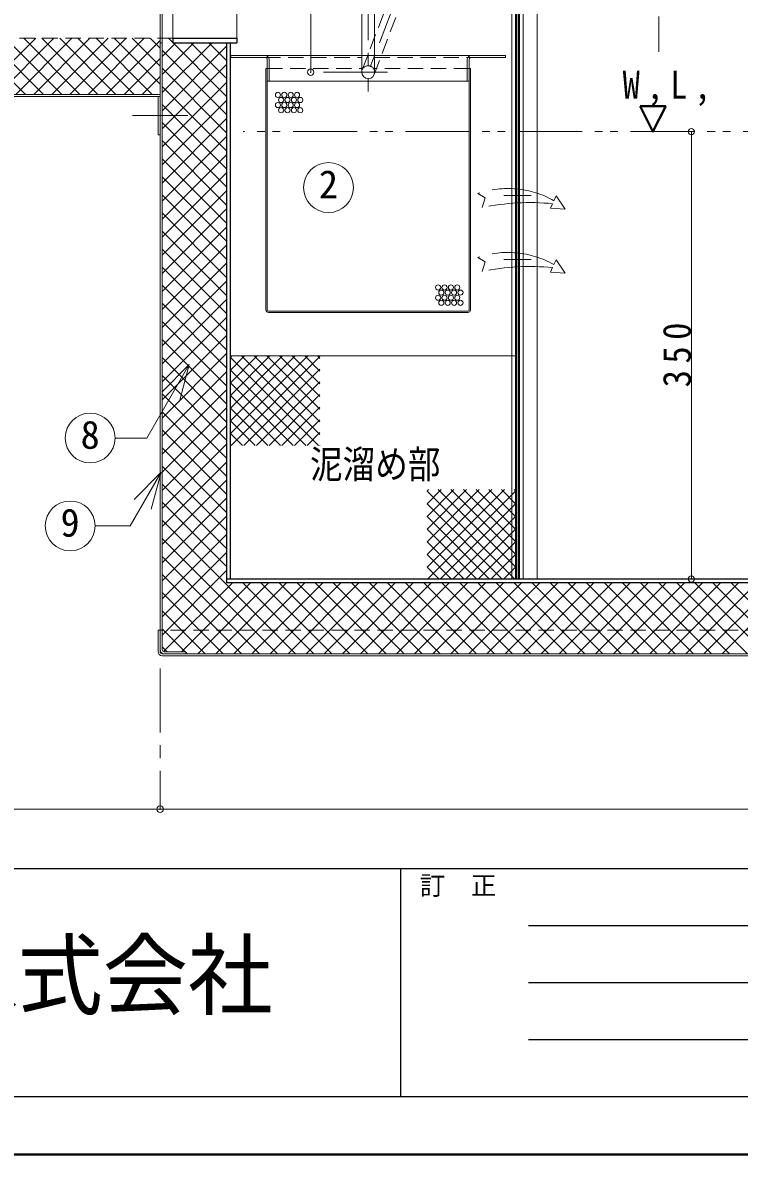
# Model space of a CAD drawing. Units: millimetres at full size, sheet at 1:10; details may follow other scales. Extents: x -2114 to 1936, y -1399 to 1411.
# Drawn here: x -1512 to -951, y -1399 to -513 of the extents above; entities that cross this region are included whole.
import ezdxf
from ezdxf.enums import TextEntityAlignment as Align

# ---------------------------------------------------------------- set-up
doc = ezdxf.new("R2010")
doc.units = ezdxf.units.MM
doc.header["$LTSCALE"] = 10
doc.header["$PDMODE"] = 32
doc.header["$PDSIZE"] = 5
for name, pattern in [('CHAIN1', [8, 5, -1, 1, -1]), ('DASHED1', [1.8, 1.2, -0.6]), ('DOUBLE_CHAIN1', [8.8, 5, -1, 0.6, -0.6, 0.6, -1])]:
    doc.linetypes.add(name, pattern=pattern)
doc.layers.add('0-0_ﾚｲﾔ1', color=4, linetype='Continuous', lineweight=9)
doc.styles.add('ＭＳ ゴシック', font='')
doc.styles.get('ＭＳ ゴシック').set_extended_font_data('MS Gothic')

msp = doc.modelspace()

# ---------------------------------------------------------------- linework, layer by layer
at = {"layer": '0-0_ﾚｲﾔ1', "linetype": 'CHAIN1'}
for p, q in [((-1014.11, 51.36), (-1014.11, -536.14)), ((-1241.36, -237.14), (-1241.36, -567.14)), ((-1129.53, -258.16), (-1241.36, -552.14)), ((-1226.36, -552.14), (-1286.36, -552.14)), ((-1382.51, -586.14), (-1425.71, -586.14)), ((-1113.86, -648.64), (-1135.36, -648.64)), ((-1113.86, -698.64), (-1135.36, -698.64)), ((-1404.11, -1018.64), (-1404.11, -1128.64))]:
    msp.add_line(p, q, dxfattribs=at)
at = {"layer": '0-0_ﾚｲﾔ1', "color": 5, "lineweight": 25}
for p, q in [((-1125.36, -201.64), (-1125.36, -948.64)), ((-1123.86, -201.64), (-1123.86, -948.64)), ((-1394.11, -525.64), (-1344.11, -525.64)), ((-1394.11, -525.64), (-1394.11, -529.14)), ((-1394.11, -529.14), (-1344.11, -529.14)), ((-1352.11, -529.14), (-1352.11, -951.64)), ((-1349.11, -948.64), (-1349.11, -529.14)), ((-1344.11, -525.64), (-1344.11, -529.14)), ((-446.11, -948.64), (-1352.11, -948.64)), ((-446.11, -951.64), (-1352.11, -951.64))]:
    msp.add_line(p, q, dxfattribs=at)
at = {"layer": '0-0_ﾚｲﾔ1'}
for p, q in [((-1286.36, -252.14), (-1286.36, -552.14)), ((-1109.11, -948.64), (-1109.11, -251.64)), ((-1404.11, -408.14), (-1404.11, -529.14)), ((-1402.51, -408.14), (-1402.51, -529.14)), ((-1553.26, -525.64), (-1509.36, -569.54)), ((-1545.34, -569.54), (-1501.44, -525.64)), ((-1539.12, -525.64), (-1495.22, -569.54)), ((-1531.2, -569.54), (-1487.3, -525.64)), ((-1524.97, -525.64), (-1481.07, -569.54)), ((-1517.06, -569.54), (-1473.16, -525.64)), ((-1510.83, -525.64), (-1466.93, -569.54)), ((-1502.92, -569.54), (-1459.02, -525.64)), ((-1496.69, -525.64), (-1452.79, -569.54)), ((-1488.78, -569.54), (-1444.88, -525.64)), ((-1482.55, -525.64), (-1438.65, -569.54)), ((-1474.63, -569.54), (-1430.73, -525.64)), ((-1468.4, -525.64), (-1424.5, -569.54)), ((-1460.49, -569.54), (-1416.59, -525.64)), ((-1454.26, -525.64), (-1410.36, -569.54)), ((-1446.35, -569.54), (-1404.11, -527.3)), ((-1440.12, -525.64), (-1404.11, -561.65)), ((-1425.98, -525.64), (-1404.11, -547.5)), ((-1411.84, -525.64), (-1404.11, -533.36)), ((-1402.51, -525.7), (-1402.45, -525.64)), ((-1402.51, -568.12), (-1363.52, -529.14)), ((-1402.51, -553.98), (-1377.66, -529.14)), ((-1402.51, -539.84), (-1391.81, -529.14)), ((-1397.69, -525.64), (-1352.11, -571.22)), ((-1380.05, -529.14), (-1352.11, -557.08)), ((-1365.91, -529.14), (-1352.11, -542.94)), ((-1402.51, -582.27), (-1352.11, -531.87)), ((-1402.51, -534.96), (-1352.11, -585.36)), ((-1321.86, -539.14), (-1160.86, -539.14)), ((-1432.21, -569.54), (-1404.11, -541.44)), ((-1402.51, -596.41), (-1352.11, -546.01)), ((-1418.06, -569.54), (-1404.11, -555.58)), ((-1402.51, -549.1), (-1352.11, -599.5)), ((-1321.36, -549.14), (-1320.36, -549.14)), ((-1321.36, -738.14), (-1321.36, -549.14)), ((-1162.36, -549.14), (-1161.36, -549.14)), ((-1161.36, -738.14), (-1161.36, -549.14)), ((-1402.51, -610.55), (-1352.11, -560.15)), ((-1402.51, -563.25), (-1352.11, -613.65)), ((-1320.36, -738.14), (-1320.36, -559.14)), ((-1163.86, -559.14), (-1318.86, -559.14)), ((-1162.36, -738.14), (-1162.36, -559.14)), ((-1402.51, -624.69), (-1352.11, -574.29)), ((-1402.51, -577.39), (-1352.11, -627.79)), ((-1402.51, -638.84), (-1352.11, -588.44)), ((-1402.51, -591.53), (-1352.11, -641.93)), ((-988.61, -598.64), (-988.61, -948.64)), ((-1402.51, -652.98), (-1352.11, -602.58)), ((-1402.51, -605.67), (-1352.11, -656.07)), ((-1402.51, -667.12), (-1352.11, -616.72)), ((-1402.51, -619.81), (-1352.11, -670.21)), ((-1402.51, -681.26), (-1352.11, -630.86)), ((-1402.51, -633.96), (-1352.11, -684.36)), ((-1402.51, -695.4), (-1352.11, -645)), ((-1402.51, -648.1), (-1352.11, -698.5)), ((-1402.51, -709.55), (-1352.11, -659.15)), ((-1402.51, -662.24), (-1352.11, -712.64)), ((-1402.51, -723.69), (-1352.11, -673.29)), ((-1402.51, -676.38), (-1352.11, -726.78)), ((-1402.51, -737.83), (-1352.11, -687.43)), ((-1402.51, -690.53), (-1352.11, -740.93)), ((-1402.51, -751.97), (-1352.11, -701.57)), ((-1402.51, -704.67), (-1352.11, -755.07)), ((-1402.51, -766.11), (-1352.11, -715.71)), ((-1402.51, -718.81), (-1352.11, -769.21)), ((-1402.51, -780.26), (-1352.11, -729.86)), ((-1402.51, -732.95), (-1352.11, -783.35)), ((-1163.36, -739.14), (-1319.36, -739.14)), ((-1163.36, -740.14), (-1319.36, -740.14)), ((-1402.51, -794.4), (-1352.11, -744)), ((-1402.51, -747.09), (-1352.11, -797.49)), ((-1402.51, -808.54), (-1352.11, -758.14)), ((-1402.51, -761.24), (-1352.11, -811.64)), ((-1402.51, -822.68), (-1352.11, -772.28)), ((-1402.51, -775.38), (-1352.11, -825.78)), ((-1349.11, -775.34), (-1347.91, -774.14)), ((-1349.11, -785.23), (-1338.01, -774.14)), ((-1349.11, -795.13), (-1328.11, -774.14)), ((-1349.11, -805.03), (-1318.21, -774.14)), ((-1349.11, -814.93), (-1308.31, -774.14)), ((-1349.11, -824.83), (-1298.41, -774.14)), ((-1349.11, -834.73), (-1288.52, -774.14)), ((-1125.36, -774.14), (-1349.11, -774.14)), ((-1349.11, -775.36), (-1280.33, -844.14)), ((-1348.62, -844.14), (-1279.11, -774.63)), ((-1340.43, -774.14), (-1279.11, -835.46)), ((-1330.53, -774.14), (-1279.11, -825.56)), ((-1320.63, -774.14), (-1279.11, -815.66)), ((-1310.73, -774.14), (-1279.11, -805.76)), ((-1300.83, -774.14), (-1279.11, -795.86)), ((-1290.93, -774.14), (-1279.11, -785.96)), ((-1281.03, -774.14), (-1279.11, -776.06)), ((-1402.51, -836.83), (-1352.11, -786.43)), ((-1349.11, -785.25), (-1290.23, -844.14)), ((-1338.72, -844.14), (-1279.11, -784.53)), ((-1402.51, -789.52), (-1352.11, -839.92)), ((-1349.11, -795.15), (-1300.13, -844.14)), ((-1328.82, -844.14), (-1279.11, -794.43)), ((-1402.51, -850.97), (-1352.11, -800.57)), ((-1402.51, -803.66), (-1352.11, -854.06)), ((-1349.11, -805.05), (-1310.03, -844.14)), ((-1318.92, -844.14), (-1279.11, -804.33)), ((-1309.02, -844.14), (-1279.11, -814.23)), ((-1402.51, -865.11), (-1352.11, -814.71)), ((-1402.51, -817.8), (-1352.11, -868.2)), ((-1349.11, -814.95), (-1319.93, -844.14)), ((-1402.51, -879.25), (-1352.11, -828.85)), ((-1402.51, -831.95), (-1352.11, -882.35)), ((-1349.11, -824.85), (-1329.83, -844.14)), ((-1299.12, -844.14), (-1279.11, -824.13)), ((-1349.11, -834.75), (-1339.73, -844.14)), ((-1289.22, -844.14), (-1279.11, -834.03)), ((-1402.51, -893.39), (-1352.11, -842.99)), ((-1402.51, -846.09), (-1352.11, -896.49)), ((-1279.32, -844.14), (-1279.11, -843.93)), ((-1402.51, -907.54), (-1352.11, -857.14)), ((-1402.51, -860.23), (-1352.11, -910.63)), ((-1402.51, -921.68), (-1352.11, -871.28)), ((-1402.51, -874.37), (-1352.11, -924.77)), ((-1195.36, -879.84), (-1194.16, -878.64)), ((-1195.36, -889.73), (-1184.26, -878.64)), ((-1195.36, -899.63), (-1174.36, -878.64)), ((-1195.36, -909.53), (-1164.46, -878.64)), ((-1195.36, -919.43), (-1154.56, -878.64)), ((-1195.36, -929.33), (-1144.66, -878.64)), ((-1195.36, -939.23), (-1134.77, -878.64)), ((-1195.36, -879.86), (-1126.58, -948.64)), ((-1194.87, -948.64), (-1125.36, -879.13)), ((-1186.68, -878.64), (-1125.36, -939.96)), ((-1176.78, -878.64), (-1125.36, -930.06)), ((-1166.88, -878.64), (-1125.36, -920.16)), ((-1156.98, -878.64), (-1125.36, -910.26)), ((-1147.08, -878.64), (-1125.36, -900.36)), ((-1137.18, -878.64), (-1125.36, -890.46)), ((-1127.28, -878.64), (-1125.36, -880.56)), ((-1402.51, -935.82), (-1352.11, -885.42)), ((-1402.51, -888.51), (-1352.11, -938.91)), ((-1195.36, -889.75), (-1136.48, -948.64)), ((-1184.97, -948.64), (-1125.36, -889.03)), ((-1402.51, -949.96), (-1352.11, -899.56)), ((-1402.51, -902.66), (-1298.13, -1007.04)), ((-1195.36, -899.65), (-1146.38, -948.64)), ((-1175.07, -948.64), (-1125.36, -898.93)), ((-1195.36, -909.55), (-1156.28, -948.64)), ((-1165.17, -948.64), (-1125.36, -908.83)), ((-1402.51, -964.1), (-1352.11, -913.7)), ((-1402.51, -916.8), (-1312.27, -1007.04)), ((-1195.36, -919.45), (-1166.18, -948.64)), ((-1155.27, -948.64), (-1125.36, -918.73)), ((-1402.51, -978.25), (-1352.11, -927.85)), ((-1195.36, -929.35), (-1176.08, -948.64)), ((-1145.37, -948.64), (-1125.36, -928.63)), ((-1402.51, -930.94), (-1326.42, -1007.04)), ((-1402.51, -992.39), (-1352.11, -941.99)), ((-1402.51, -945.08), (-1340.56, -1007.04)), ((-1195.36, -939.25), (-1185.98, -948.64)), ((-1135.47, -948.64), (-1125.36, -938.53)), ((-1401.35, -1005.37), (-1347.62, -951.64)), ((-1387.27, -1005.44), (-1333.47, -951.64)), ((-1374.73, -1007.04), (-1319.33, -951.64)), ((-1360.59, -1007.04), (-1305.19, -951.64)), ((-1346.45, -1007.04), (-1291.05, -951.64)), ((-1339.39, -951.64), (-1283.99, -1007.04)), ((-1332.31, -1007.04), (-1276.91, -951.64)), ((-1325.25, -951.64), (-1269.85, -1007.04)), ((-1318.16, -1007.04), (-1262.76, -951.64)), ((-1311.11, -951.64), (-1255.71, -1007.04)), ((-1304.02, -1007.04), (-1248.62, -951.64)), ((-1296.96, -951.64), (-1241.56, -1007.04)), ((-1289.88, -1007.04), (-1234.48, -951.64)), ((-1282.82, -951.64), (-1227.42, -1007.04)), ((-1275.74, -1007.04), (-1220.34, -951.64)), ((-1268.68, -951.64), (-1213.28, -1007.04)), ((-1261.59, -1007.04), (-1206.19, -951.64)), ((-1254.54, -951.64), (-1199.14, -1007.04)), ((-1247.45, -1007.04), (-1192.05, -951.64)), ((-1240.39, -951.64), (-1184.99, -1007.04)), ((-1233.31, -1007.04), (-1177.91, -951.64)), ((-1226.25, -951.64), (-1170.85, -1007.04)), ((-1219.17, -1007.04), (-1163.77, -951.64)), ((-1212.11, -951.64), (-1156.71, -1007.04)), ((-1205.03, -1007.04), (-1149.63, -951.64)), ((-1197.97, -951.64), (-1142.57, -1007.04)), ((-1190.88, -1007.04), (-1135.48, -951.64)), ((-1183.83, -951.64), (-1128.43, -1007.04)), ((-1176.74, -1007.04), (-1121.34, -951.64)), ((-1169.68, -951.64), (-1114.28, -1007.04)), ((-1162.6, -1007.04), (-1107.2, -951.64)), ((-1155.54, -951.64), (-1100.14, -1007.04)), ((-1148.46, -1007.04), (-1093.06, -951.64)), ((-1141.4, -951.64), (-1086, -1007.04)), ((-1134.32, -1007.04), (-1078.92, -951.64)), ((-1127.26, -951.64), (-1071.86, -1007.04)), ((-1125.57, -948.64), (-1125.36, -948.43)), ((-1120.17, -1007.04), (-1064.77, -951.64)), ((-1113.12, -951.64), (-1057.72, -1007.04)), ((-1106.03, -1007.04), (-1050.63, -951.64)), ((-1098.97, -951.64), (-1043.57, -1007.04)), ((-1091.89, -1007.04), (-1036.49, -951.64)), ((-1084.83, -951.64), (-1029.43, -1007.04)), ((-1077.75, -1007.04), (-1022.35, -951.64)), ((-1070.69, -951.64), (-1015.29, -1007.04)), ((-1063.6, -1007.04), (-1008.2, -951.64)), ((-1056.55, -951.64), (-1001.15, -1007.04)), ((-1049.46, -1007.04), (-994.06, -951.64)), ((-1042.4, -951.64), (-987, -1007.04)), ((-1035.32, -1007.04), (-979.92, -951.64)), ((-1028.26, -951.64), (-972.86, -1007.04)), ((-1021.18, -1007.04), (-965.78, -951.64)), ((-1014.12, -951.64), (-958.72, -1007.04)), ((-1007.04, -1007.04), (-951.64, -951.64)), ((-999.98, -951.64), (-944.58, -1007.04)), ((-992.89, -1007.04), (-937.49, -951.64)), ((-985.84, -951.64), (-930.44, -1007.04)), ((-978.75, -1007.04), (-923.35, -951.64)), ((-971.69, -951.64), (-916.29, -1007.04)), ((-964.61, -1007.04), (-909.21, -951.64)), ((-957.55, -951.64), (-902.15, -1007.04)), ((-1402.51, -959.23), (-1354.7, -1007.04)), ((-1402.51, -973.37), (-1368.84, -1007.04)), ((-1402.51, -987.51), (-1384.58, -1005.44)), ((-1402.51, -1001.65), (-1398.73, -1005.44)), ((-1384.11, -1005.91), (-1382.98, -1007.04)), ((-1904.11, -1128.64), (-1404.11, -1128.64)), ((-1404.11, -1128.64), (-394.11, -1128.64))]:
    msp.add_line(p, q, dxfattribs=at)
at = {"layer": '0-0_ﾚｲﾔ1', "color": 7, "lineweight": 18}
for p, q in [((-1246.36, -252.14), (-1246.36, -552.14)), ((-1236.36, -252.14), (-1236.36, -552.14)), ((-1129.11, -948.64), (-1129.11, -251.64)), ((-1126.11, -948.64), (-1126.11, -251.64)), ((-1123.11, -265.12), (-1123.11, -948.64)), ((-1120.11, -265.12), (-1120.11, -948.64)), ((-1394.11, -525.64), (-1394.11, -411.64)), ((-1344.11, -411.64), (-1344.11, -525.64)), ((-1402.51, -529.14), (-1404.11, -529.14)), ((-1404.11, -1005.44), (-1404.11, -529.14)), ((-1402.51, -1003.84), (-1402.51, -529.14)), ((-1348.86, -539.14), (-1348.86, -540.64)), ((-1348.86, -539.14), (-1321.86, -539.14)), ((-1160.86, -539.14), (-1133.86, -539.14)), ((-1133.86, -540.64), (-1133.86, -539.14)), ((-1321.86, -540.64), (-1348.86, -540.64)), ((-1320.36, -559.14), (-1320.36, -542.14)), ((-1318.86, -542.14), (-1318.86, -559.14)), ((-1163.86, -542.14), (-1163.86, -559.14)), ((-1162.36, -559.14), (-1162.36, -542.14)), ((-1160.86, -540.64), (-1133.86, -540.64)), ((-1320.36, -559.14), (-1318.86, -559.14)), ((-1163.86, -559.14), (-1162.36, -559.14)), ((-1404.11, -571.14), (-1904.11, -571.14)), ((-1404.11, -569.54), (-1902.51, -569.54)), ((-1405.71, -571.14), (-1405.71, -601.14)), ((-1404.11, -601.14), (-1405.71, -601.14)), ((-1381.28, -780.88), (-1414.44, -838.31)), ((-1381.28, -780.88), (-1402.49, -802.09)), ((-1381.28, -780.88), (-1389.05, -809.86)), ((-1414.44, -838.31), (-1439.31, -838.31)), ((-1403.24, -865.08), (-1427.49, -907.08)), ((-1403.24, -865.08), (-1424.45, -886.29)), ((-1403.24, -865.08), (-1411, -894.06)), ((-1427.49, -907.08), (-1455.01, -907.08)), ((-1404.11, -988.64), (-1405.71, -988.64)), ((-1405.71, -1005.44), (-1405.71, -988.64)), ((-1402.51, -1007.04), (-395.71, -1007.04)), ((-1402.51, -1008.64), (-395.71, -1008.64)), ((-1400.91, -1005.44), (-1384.11, -1005.44)), ((-1384.11, -1005.44), (-1384.11, -1007.04))]:
    msp.add_line(p, q, dxfattribs=at)
at = {"layer": '0-0_ﾚｲﾔ1', "linetype": 'DASHED1'}
for p, q in [((-1139.54, -270.4), (-1246.03, -550.36)), ((-1130.19, -273.95), (-1236.69, -553.91)), ((-1394.11, -525.64), (-1939.11, -525.64)), ((-1321.86, -540.64), (-1246.36, -540.64)), ((-1236.36, -540.64), (-1160.86, -540.64)), ((-1320.36, -549.14), (-1246.36, -549.14)), ((-1162.36, -549.14), (-1236.36, -549.14)), ((-394.11, -988.64), (-1404.11, -988.64))]:
    msp.add_line(p, q, dxfattribs=at)
at = {"layer": '0-0_ﾚｲﾔ1', "color": 1, "lineweight": 40}
for p, q in [((-1028.61, -578.64), (-1008.61, -578.64)), ((1936.08, -1398.64), (-2113.92, -1398.64))]:
    msp.add_line(p, q, dxfattribs=at)
at = {"layer": '0-0_ﾚｲﾔ1', "linetype": 'DOUBLE_CHAIN1'}
for p, q in [((-634.11, -598.64), (-1339.11, -598.64)), ((-1097.14, -655.02), (-1098.76, -658.61)), ((-1094.39, -648.94), (-1096.08, -652.68)), ((-1087.38, -659.23), (-1094.39, -648.94)), ((-1087.38, -659.23), (-1098.76, -658.61)), ((-1094.39, -698.94), (-1096.08, -702.68)), ((-1087.38, -709.23), (-1094.39, -698.94)), ((-1097.14, -705.02), (-1098.76, -708.61)), ((-1087.38, -709.23), (-1098.76, -708.61))]:
    msp.add_line(p, q, dxfattribs=at)
at = {"layer": '0-0_ﾚｲﾔ1', "color": 6, "lineweight": 25}
for p, q in [((-2068.92, -1175.06), (1891.08, -1175.06)), ((-1216.06, -1175.06), (-1216.06, -1353.64)), ((-1116.06, -1219.71), (-187.49, -1219.71)), ((-187.49, -1264.35), (-1116.06, -1264.35)), ((-187.49, -1308.99), (-1116.06, -1308.99)), ((1891.08, -1353.64), (-2068.92, -1353.64))]:
    msp.add_line(p, q, dxfattribs=at)
at = {"layer": '0-0_ﾚｲﾔ1', "color": 1, "lineweight": 40}
msp.add_lwpolyline([(-1028.61, -578.64), (-1018.61, -598.64), (-1008.61, -578.64)], dxfattribs=at)
at = {"layer": '0-0_ﾚｲﾔ1', "linetype": 'DOUBLE_CHAIN1'}
for points in [[(-1155.69, -646.99), (-1149.84, -650.5), (-1152.18, -657.98)], [(-1155.69, -696.99), (-1149.84, -700.5), (-1152.18, -707.98)]]:
    msp.add_lwpolyline(points, dxfattribs=at)
at = {"layer": '0-0_ﾚｲﾔ1'}
for centre in [(-1311.97, -569.9), (-1309.47, -573.9), (-1306.97, -569.9), (-1304.47, -573.9), (-1301.97, -569.9), (-1299.47, -573.9), (-1296.97, -569.9), (-1294.47, -573.9), (-1311.97, -577.9), (-1309.47, -581.9), (-1306.97, -577.9), (-1304.47, -581.9), (-1301.97, -577.9), (-1299.47, -581.9), (-1296.97, -577.9), (-1294.47, -581.9), (-1186.68, -720.55), (-1184.18, -724.55), (-1181.68, -720.55), (-1179.18, -724.55), (-1176.68, -720.55), (-1174.18, -724.55), (-1171.68, -720.55), (-1169.18, -724.55), (-1186.68, -728.55), (-1184.18, -732.55), (-1181.68, -728.55), (-1179.18, -732.55), (-1176.68, -728.55), (-1174.18, -732.55), (-1171.68, -728.55), (-1169.18, -732.55)]:
    msp.add_circle(centre, 2, dxfattribs=at)
at = {"layer": '0-0_ﾚｲﾔ1', "color": 7, "lineweight": 18}
for centre in [(-1272.44, -642.41), (-1458.81, -838.31), (-1474.51, -907.08)]:
    msp.add_circle(centre, 19.5, dxfattribs=at)
for centre, radius, start, end in [((-1321.86, -542.14), 3, 0, 90), ((-1160.86, -542.14), 3, 90, 180), ((-1321.86, -542.14), 1.5, 0, 90), ((-1160.86, -542.14), 1.5, 90, 180), ((-1241.36, -552.14), 5, 180, 0), ((-1402.51, -1005.44), 3.2, 180, 270), ((-1400.91, -1003.84), 3.2, 180, 270), ((-1402.51, -1005.44), 1.6, 180, 270), ((-1400.91, -1003.84), 1.6, 180, 270)]:
    msp.add_arc(centre, radius, start, end, dxfattribs=at)
at = {"layer": '0-0_ﾚｲﾔ1', "linetype": 'DASHED1'}
msp.add_arc((-1241.36, -552.14), 5, 0, 180, dxfattribs=at)
at = {"layer": '0-0_ﾚｲﾔ1', "linetype": 'DOUBLE_CHAIN1'}
for centre, radius, start, end in [((-1132.26, -716.53), 73.38, 60.46636, 108.62003), ((-1114.97, -836.62), 182.47, 84.39382, 101.76647), ((-1132.26, -766.53), 73.38, 60.46636, 108.62003), ((-1114.97, -886.62), 182.47, 84.39382, 101.76647)]:
    msp.add_arc(centre, radius, start, end, dxfattribs=at)
at = {"layer": '0-0_ﾚｲﾔ1'}
for centre, radius, start, end in [((-1319.36, -738.14), 2, 180, 270), ((-1319.36, -738.14), 1, 180, 270), ((-1163.36, -738.14), 1, 270, 0), ((-1163.36, -738.14), 2, 270, 0)]:
    msp.add_arc(centre, radius, start, end, dxfattribs=at)
for p in [(-1286.36, -552.14), (-988.61, -598.64), (-988.61, -948.64), (-1404.11, -1128.64)]:
    msp.add_point(p, dxfattribs=at)

# ---------------------------------------------------------------- texts
at = {"layer": '0-0_ﾚｲﾔ1', "color": 7, "style": 'ＭＳ ゴシック'}
for s, height, p in [('2', 21.99, (-1279.94, -657.41)), ('8', 21.99, (-1466.31, -853.31)), ('9', 21.99, (-1482.01, -922.08)), ('訂\u3000正', 14.66, (-1201.06, -1200.06))]:
    msp.add_text(s, height=height, dxfattribs=at).set_placement(p, align=Align.BOTTOM_LEFT)
for s, height, width, p in [('泥溜め部', 21.99, 0.85, (-1286.86, -876.39)), ('工業株式会社', 51.32, 0.95, (-1714.99, -1299.35))]:
    msp.add_text(s, height=height, dxfattribs=dict(at, width=width)).set_placement(p, align=Align.BOTTOM_LEFT)
at = {"layer": '0-0_ﾚｲﾔ1', "color": 7, "insert": (-1042.36, -578.64), "char_height": 21.99, "attachment_point": 7, "style": 'ＭＳ ゴシック'}
msp.add_mtext('\\T1.38;\\W0.9;W,L,', dxfattribs=at)
at = {"layer": '0-0_ﾚｲﾔ1', "color": 7, "insert": (-988.61, -798.64), "char_height": 21.99, "attachment_point": 7, "rotation": 90, "style": 'ＭＳ ゴシック'}
msp.add_mtext('\\T1.38;\\W0.9;350', dxfattribs=at)

doc.saveas('drawing.dxf')
